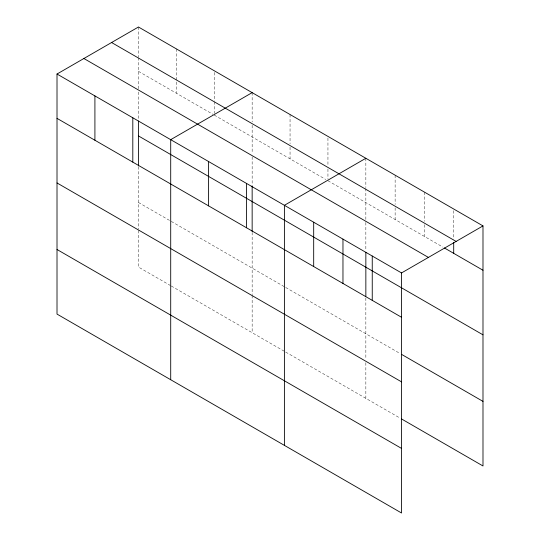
<?xml version="1.0" encoding="UTF-8"?>
<svg xmlns="http://www.w3.org/2000/svg" width="540" height="540" viewBox="0 0 540 540"><rect width="100%" height="100%" fill="white"/><g stroke="black" fill="none" stroke-linecap="round" stroke-linejoin="round"><path stroke-width="0.41" stroke-dasharray="2.7 2.03" d="M138.463 92.036L138.463 120.191M138.463 88.722L138.463 57.949M138.463 71.334L212.8 114.251M214.259 115.094L325.762 179.469M327.949 180.731L442.989 247.151M138.463 202.473L170.532 220.988M171.261 221.407L284.951 287.05M285.68 287.469L400.133 353.552M170.532 285.579L138.463 267.064L138.463 229.804M171.261 286.004L284.951 351.641M285.68 352.06L400.133 418.142M453.701 210.674L453.701 239.119M424.42 192.091L424.42 221.373M424.42 224.721L424.42 236.425M395.132 175.19L395.132 204.464M395.132 207.812L395.132 219.524M365.85 158.281L365.85 187.556M365.85 188.393L365.85 221.663M365.85 222.487L365.85 250.641M365.85 297.986L365.85 359.424M365.85 362.738L365.85 398.345M327.949 138.071L327.949 165.679M327.949 169.02L327.949 179.064M290.054 114.52L290.054 143.795M290.054 147.143L290.054 158.855M252.153 92.637L252.153 121.919M252.153 125.267L252.153 153.536M252.153 156.85L252.153 185.004M252.153 232.342L252.153 294.611M252.153 295.441L252.153 332.707M214.259 72.434L214.259 100.872M214.259 101.709L214.259 113.42M176.364 48.877L176.364 93.218M138.463 27L138.463 57.112M138.463 166.705L138.463 228.974"/><path stroke-width="0.81" d="M57.011 74.027L401.537 272.936L401.537 513L57.011 314.091L57.011 74.027L138.463 27L482.99 225.909L482.99 465.973L401.564 418.966M252.153 92.637L170.708 139.664L170.708 379.728M365.85 158.281L284.398 205.308L284.398 445.372M401.537 272.936L482.99 225.909M111.584 42.518L456.111 241.427M444.42 247.975L482.99 270.243M83.889 58.509L428.416 257.418M138.463 135.925L482.99 334.834M57.011 118.361L401.537 317.27M401.564 354.375L482.99 401.382M57.011 182.952L401.537 381.861M57.011 249.5L401.537 448.409M453.701 242.46L453.701 253.334M372.249 256.028L372.249 300.362M365.85 252.302L365.85 296.318M342.968 239.119L342.968 283.453M313.686 222.21L313.686 266.544M252.153 185.834L252.153 231.512M246.503 183.425L246.503 227.759M208.602 161.548L208.602 205.882M138.463 121.021L138.463 165.875M132.806 117.788L132.806 162.122M94.912 95.904L94.912 140.238"/></g></svg>
